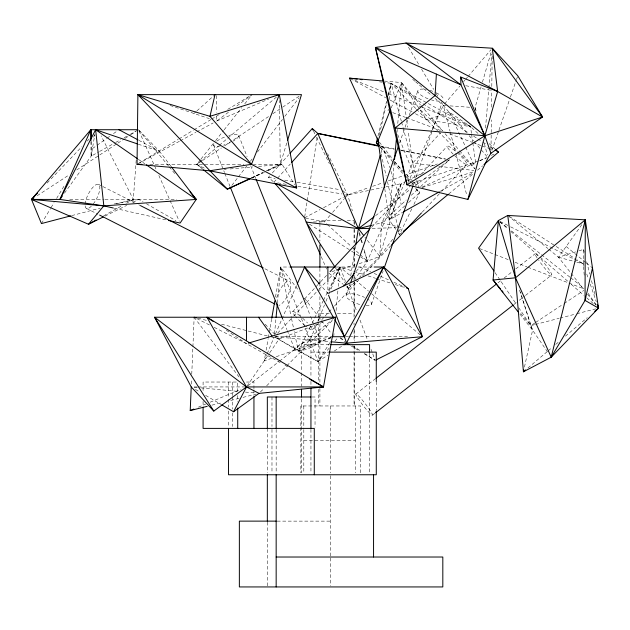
<?xml version="1.0" encoding="UTF-8"?>
<svg xmlns="http://www.w3.org/2000/svg" width="630" height="630" viewBox="0 0 630 630"><rect width="100%" height="100%" fill="white"/><g stroke="black" fill="none" stroke-linecap="round" stroke-linejoin="round"><path stroke-width="0.47" stroke-dasharray="3.15 2.36" d="M490.99 149.334L491.195 133.623M491.203 132.647L491.369 119.881M491.534 107.116L491.747 90.421M491.794 86.491L492.188 56.054M413.894 204.419L419.407 192.914L419.462 189.26M578.891 250.858L583.53 249.409L583.278 263.883L584.301 276.168M191.347 384.048L191.552 379.079M191.756 374.22L192.874 347.666M192.914 346.713L194.103 318.221M406.523 181.046L401.271 183.645L381.717 222.784L379.748 256.378L359.486 277.334M136.198 160.154L133.324 199.427L126.551 203.175M485.525 127.977L488.825 89.058M488.904 88.09L491.794 54.038M394.286 162.43L389.12 219.909L397.286 231.438M396.995 132.221L397.254 129.3M397.782 123.456L401.46 82.538L384.796 81.128M333.727 336.719L334.168 331.876M336.089 310.582L337.924 290.249M338.271 286.374L340.019 267.018L353.115 271.176M274.53 333.813L275.979 318.323M277.428 302.833L280.775 267.018L289.517 267.018M388.072 110.896L388.277 108.99M389.316 99.469L391.088 83.286L383.347 82.333M304.692 216.838L317.347 136.34M346.405 286.752L348.681 288.516L349.303 284.65M350.713 275.964L355.572 246.031M64.48 193.134L91.161 156.169L94.839 134.434M271.656 358.289L264.246 360.864L265.443 354.091M266.12 350.217L268.167 338.609M268.333 337.641L269.018 333.774M269.191 332.805L271.577 319.26M275.491 297.006L280.775 267.018L299.218 291.296M524.467 367.077L532.586 330.207L519.466 289.973M379.378 134.788L386.749 102.359M388.269 95.689L391.088 83.286L470.5 126.591L478.383 133.788M377.984 136.112L386.639 101.21M388.277 94.61L391.088 83.286L468.72 133.048M475.792 110.471L475.051 107.628L481.076 86.877M482.438 82.16L491.463 51.03M385.954 186.866L401.271 183.645L379.748 256.378L367.298 261.206L358.919 263.663M381.063 152.657L382.749 147.026L394.341 149.247M286.776 142.963L280.263 164.335L266.254 170.998M491.896 150.499L498.613 131.135M498.928 130.213L510.119 97.933M510.434 97.012L516.191 80.419M516.505 79.498L517.466 76.726M359.698 304.503A13.458 4.308 19.3 0 1 346.335 294.934L350.233 283.823M399.522 143.097L404.712 128.284M405.035 127.355L407.634 119.952M409.256 115.322L418.013 90.318M371.409 304.503L383.087 271.168M413.241 185.062L414.217 182.283M416.162 176.731L432.377 130.441M432.7 129.512L441.78 103.588M391.23 107.903L401.46 82.538L420.407 104.753M275.089 337.207L298.297 350.941L310.094 340.168L316.37 324.82M317.851 321.205L318.961 318.496M319.323 317.591L324.497 304.952M325.978 301.337L327.458 297.722M328.931 294.108L340.019 267.018L350.493 275.885M404.806 182.046L389.12 219.909L402.735 212.286M406.673 177.542L412.65 163.115L440.52 132.835M264.246 360.864L266.844 354.603M267.214 353.706L274.263 336.719M275.428 334.034L296.848 284.886M401.271 183.645L367.298 261.206L355.249 278.877M407.783 183.039L431.849 130.41M432.259 129.512L443.268 105.43L441.252 102.06M411.768 208.845L399.467 234.51L397.829 232.202M310.464 326.458L298.297 350.941L317.969 361.541L327.75 355.241M312.204 322.962L323.064 301.108M323.505 300.234L340.019 267.018L345.531 281.657M41.446 223.571L50.542 208.491M51.046 207.648L54.078 202.624M56.605 198.434L64.693 185.023M93.492 137.261L95.004 134.749M330.049 342.507L317.969 361.541L275.105 337.192M247.047 386.119L269.191 353.58M269.742 352.761L279.153 338.932L322.946 322.135M347.106 286.051L348.681 288.516L351.414 284.5M583.341 288.855L558.479 257.245L582.474 223.752M392.679 239.258L379.748 256.378L364.92 237.124M398.562 231.478L401.499 227.588L381.717 222.784L372.393 225.13M231.864 185.377L237.817 177.621M238.416 176.849L246.747 165.989M250.315 161.335L252.102 159.012M257.457 152.027L282.445 119.456M284.831 116.353L299.108 97.737M200.435 159.744L196.796 164.335L202.899 169.305M201.049 158.973L215.011 141.356M215.618 140.592L223.508 130.638M224.123 129.867L241.731 107.659M244.763 103.832L252.047 94.634L235.51 106.982M329.262 348.004L317.969 361.541L305.022 327.529M334.908 341.232L338.042 337.467M356.163 271.365L359.848 267.018L370.621 271.837M444.544 103.942L459.821 86.105M463.641 81.648L464.916 80.16M465.546 79.412L467.46 77.183M468.098 76.443L491.014 49.683M330.12 215.287L324.481 221.831L312.929 221.98M332.624 212.381L343.893 199.293M344.523 198.56L347.658 194.93L368.928 187.582M273.231 181.605L268.404 177.329L269.711 175.88M272.333 172.966L288.713 154.76M273.916 182.22L290.296 164.013M292.58 311.779L303.959 299.596M304.629 298.88L318.008 284.555M320.686 281.689L326.71 275.247M371.543 227.249L411.02 184.984M411.689 184.267L413.028 182.834M420.391 174.951L447.158 146.302M312.433 329.663L317.788 323.938M321.804 319.638L324.481 316.772M325.143 316.055L333.845 306.739M334.514 306.023L358.604 280.24M362.62 275.94L390.726 245.85M422.171 212.184L440.913 192.126M441.583 191.41L467.003 164.186M277.617 333.16L293.052 316.803M293.722 316.095L305.794 303.29M306.471 302.581L318.544 289.776M319.213 289.068L326.6 281.24M329.277 278.397L340.019 267.018L327.884 293.462L320.78 285.382M47.116 183.062L50.51 179.511M51.188 178.802L81.742 146.79M87.176 141.104L89.208 138.97M348.681 288.516L354.761 282.224M260.395 391.994L263.883 388.537M266.671 385.765L286.201 366.384M286.894 365.691L332.923 320.001M381.717 222.784L406.192 200.017M411.233 195.331L417.722 189.299M420.604 186.614L449.41 159.815L447.662 160.681M194.008 113.495L196.182 111.541M196.906 110.888L214.995 94.634M404.988 205.766L389.12 219.909L384.812 188.929M408.594 202.553L419.407 192.914L415.761 188.291M477.493 170.218L482.556 165.847M527.932 367.983L547.454 351.43M548.202 350.792L551.959 347.61M555.707 344.429L559.464 341.247M565.464 336.152L587.239 317.685M199.048 162.438L196.796 164.335L203.797 169.509M199.797 161.8L218.555 145.963M219.303 145.325L276.334 97.17M401.743 232.635L399.467 234.51L398.373 229.714M448.733 193.938L472.98 173.967M248.031 385.733L278.799 361.699M279.57 361.1L332.64 319.638M355.84 394.041L375.157 378.929M498.015 282.799L501.11 280.382M504.197 277.964L511.922 271.924M515.789 268.9L535.106 253.788M372.519 415.131L374.834 413.319M513.923 304.495L516.238 302.683M519.333 300.266L524.743 296.037M525.514 295.431L551.785 274.877M375.582 215.657L410.658 189.126M415.304 185.614L449.41 159.815M216.602 116.188L216.602 121.086L229.202 111.683M346.335 294.934L347.413 294.147A13.458 4.308 19.3 0 1 364.542 297.407M92.445 148.578L96.343 145.806M97.122 145.254L106.486 138.6M107.265 138.041L109.604 136.379M113.502 133.607L117.401 130.835M201.702 161.067L196.796 164.335L206.16 169.06M202.521 160.524L221.335 148.003M224.603 145.821L269.593 115.873M272.861 113.699L281.862 107.706M282.673 107.163L300.668 95.185M534.894 322.938L530.822 325.639L532.586 330.207L547.368 351.642M535.705 322.395L563.401 304.007M564.22 303.463L583.774 290.477M37.257 195.67L69.339 174.762M76.742 169.935L98.949 155.46M99.768 154.925L117.046 143.664M117.865 143.128L124.449 138.836M125.268 138.301L130.205 135.088M131.032 134.552L135.962 131.331M334.278 351.036L342.429 345.783M139.553 162.808L178.172 139.411M179.014 138.899L193.284 130.252M194.119 129.741L210.916 119.566M211.751 119.054L220.146 113.967M227.706 109.392L249.535 96.162M90.972 141.474L91.161 156.169L98.76 151.917M99.603 151.444L114.802 142.947M115.644 142.474L120.708 139.639M124.086 137.749L129.15 134.922M129.993 134.45L137.592 130.197M440.181 191.323L473.366 172.746M103.706 215.814L122.322 205.514M137.899 163.871L179.408 141.301M180.274 140.829L195.843 132.363M196.71 131.898L213.137 122.96M304.542 217.807L320.064 209.57M323.513 207.743L343.342 197.214M344.208 196.757L347.658 194.93L382.119 187.669M407.397 180.613L424.029 172.376M104.966 216.114L126.669 205.419M132.749 202.419L138.821 199.427L143.034 201.836M251.378 178.077L262.757 172.667M329.655 292.619L327.884 293.462L327.884 282.689M251.15 177.991L262.615 172.612M266.151 170.958L280.263 164.335L279.413 100.524M422.139 187.126L476.272 162.288M479.816 160.658L486.919 157.398M491.353 155.366L494.014 154.137M252.055 177.951L264.427 172.344M267.955 170.746L282.09 164.335L294.667 184.716M216.602 121.086L268.577 99.17M198.403 407.137L205.656 404.09M210.2 402.184L241.054 389.222M331.002 337.814L298.297 350.941L294.115 330.915M471.453 133.324L470.5 126.591L449.3 112.116L426.943 119.952L413.178 112.518M276.294 356.675L330.947 337.68M372.629 186.307L382.804 182.794M388.356 180.881L437.385 163.965M412.563 182.96L478.769 160.926M479.698 160.619L486.226 158.445M548.635 249.133L558.479 257.245L577.962 251.15M422.289 187.488L473.957 171.706M331.923 271.585L355.194 264.757M71.757 215.602L100.17 208.136M116.274 203.907L133.324 199.427L101.123 135.82M534.579 324.67L530.822 325.639L519.679 312.181M535.524 324.426L559.023 318.347M559.96 318.103L575.938 313.968M576.883 313.732L595.681 308.865M310.047 340.184L313.142 339.397A13.458 3.67 -21.7 0 1 317.843 343.405A13.458 3.67 -21.7 0 1 299.061 350.941L296.919 350.941A13.458 3.67 -21.7 0 1 297.069 346.524A13.458 3.67 -21.7 0 1 310.047 340.184L330.892 337.129M211.9 405.153L222.256 402.562M230.737 400.444L239.219 398.325M242.983 397.38L256.174 394.089M114.235 203.955L138.821 199.427M224.272 169.478L226.225 169.297M230.147 168.95L252.693 166.95M258.568 166.43L282.09 164.335L253.394 164.335M372.109 228.32L396.601 227.706M149.767 164.335L203.671 164.335M204.648 164.335L243.928 164.335M69.686 199.427L103.95 199.427M104.927 199.427L176.778 199.427M341.208 220.5L319.906 220.5L319.906 222.453M347.287 220.5L353.792 220.5M336.081 267.018L354.178 267.018M357.958 267.018L373.157 267.018M365.967 305.692L368.479 305.692A13.458 4.308 19.3 0 0 367.314 298.927M329.214 313.236L318.504 313.236L318.504 321.04M337.381 313.236L354.052 313.236M275.239 336.719L330.805 336.719M345.563 336.719L348.516 336.719M349.5 336.719L407.547 336.719M329.207 344.642L301.486 344.642L301.486 371.787M310.944 352.123L328.301 352.123M246.495 382.032L253.945 382.032L253.945 388.797M194.135 386.938L197.04 386.938M198.009 386.938L244.558 386.938M311.976 396.987L315.039 396.987L315.039 427.124M303.81 440.362L355.281 440.362M277.161 521.128L330.758 521.128M446.158 105.627L443.268 105.43L435.07 98.422M450.009 105.895L470.24 107.297M275.239 336.806L329.907 341.68M194.127 387.214L199.938 387.765M200.907 387.859L237.699 391.356M245.44 392.088L256.095 393.104M434.991 165.808L412.65 163.115L408.201 131.079M438.882 166.273L473.862 170.494M379.481 81.853L382.378 82.215M268.404 177.329L275.105 178.487M284.681 180.141L296.171 182.117M297.132 182.283L340.224 189.717M277.751 182.881L287.327 184.527M297.856 186.346L341.909 193.938M345.736 194.599L347.658 194.93L352.359 210.798M465.775 85.735L490.888 90.279M401.105 150.546L445.552 159.075L400.42 149.995M380.252 145.947L394.656 148.838M305.487 217.996L324.481 221.831L326.623 223.8M380.835 146.625L382.749 147.026L389.694 167.525M114.313 208.231L165.792 219.839M197.922 318.197L207.372 320.607M221.539 324.23L267.821 336.042M271.601 337.003L279.153 338.932L276.499 336.129M558.479 257.245L575.93 261.915M576.844 262.167L583.278 263.883L584.231 266.655M354.052 271.475L364.345 274.743M368.085 275.932L375.567 278.31M376.504 278.61L390.537 283.067M395.215 284.555L405.507 287.823M170.1 105.454L209.373 118.653M138.277 144.191L159.603 151.421L170.832 166.131M392.671 112.612L405.547 117.416M406.468 117.763L441.425 130.812M449.702 133.906L471.776 142.144M472.697 142.49L480.974 145.577M481.895 145.924L487.415 147.987M488.337 148.326L492.936 150.042M479.477 248.535L508.694 259.812M515.088 262.277L526.956 266.852M527.869 267.207L568.047 282.705M568.961 283.059L583.569 288.69M354.958 80.333L384.072 91.988M388.623 93.815L421.376 106.927M422.281 107.289L470.5 126.591L426.943 119.952L419.627 109.21L442.512 130.67L421.037 105.493M374.204 273.444L376.897 274.649M380.488 276.255L389.466 280.279M393.955 282.287L404.72 287.107M196.765 318.559L209.853 325.167M214.216 327.372L246.495 343.681L280.72 362.904M98.485 184.338L101.989 186.11M102.871 186.559L134.411 202.561M138.797 204.782L140.545 205.671M264.97 268.797L289.509 281.248M86.475 208.42L97.87 214.2M500.118 221.476L509.741 226.383M510.615 226.832L583.278 263.883L576.71 259.67M138.852 140.34L159.603 151.421L138.435 129.725L156.46 170.108M350.359 78.616L385.639 97.658M389.939 99.981L412.311 112.053M284.996 365.305L288.422 367.235M146.404 203.766L175.88 220.65M195.457 389.419L199.694 391.899M205.616 395.38L220.862 404.31M350.721 345.689L360.006 351.249M364.219 353.776L375.189 360.352L372.771 353.95M473.673 136.222L476.981 138.34M477.808 138.868L481.934 141.514M482.761 142.049L486.888 144.695M490.195 146.814L493.495 148.932M509.41 216.492L555.369 245.983M556.188 246.511L575.891 259.15M309.495 224.185L350.784 250.63M351.611 251.157L359.864 256.449M360.691 256.977L367.298 261.206L363.738 248.189M340.294 337.767L344.35 340.397M352.469 345.649L361.392 351.422M364.636 353.524L375.189 360.352M226.304 330.191L246.495 343.681M138.293 159.28L144.727 163.737M328.954 273.262L343.366 284.406M499.905 221.799L507.607 227.887M511.458 230.934L540.729 254.079M541.493 254.685L569.992 277.216M570.764 277.83L583.86 288.178M566.173 246.503L585.719 262.442M586.475 263.057L592.491 267.963M340.098 337.893L345.082 341.988M507.764 215.444L547.88 248.511M354.981 279.689L368.448 291.091M371.44 293.627L420.068 334.814M412.697 79.309L414.934 81.215M415.682 81.853L418.659 84.404M419.407 85.042L432.085 95.87M499.834 221.87L507.938 228.95M510.883 231.525L539.595 256.63M540.335 257.276L568.315 281.744M571.26 284.319L583.774 295.257M586.719 297.832L594.082 304.274M342.83 190.654L347.658 194.93L329.317 157.154M489.132 143.601L494.873 148.838M327.332 224.453L351.595 246.771M352.312 247.425L359.447 253.984M360.163 254.646L367.298 261.206L363.699 249.07M415.761 108.502L391.088 83.286L401.318 121.149M416.446 109.203L437.7 130.914M438.385 131.615L457.663 151.318M458.262 151.932L474.729 168.753M265.198 324.237L275.83 335.436M380.386 146.995L391.844 159.114M394.537 161.965L402.625 170.525M406.673 174.801L416.776 185.496M380.142 147.144L392.813 161.91M393.443 162.642L402.94 173.722M407.374 178.888L410.54 182.574M415.611 188.48L419.407 192.914M466.625 132.733L443.268 105.43L449.985 131.064M469.153 135.686L473.571 140.852M474.201 141.593L486.833 156.35M445.048 133.647L459.01 150.011M459.64 150.759L474.87 168.612M138.435 129.725L168.596 166.092M169.226 166.848L175.502 174.423M379.291 142.057L393.884 160.548M394.49 161.319L402.389 171.336M406.641 176.731L411.508 182.897M412.115 183.669L413.327 185.204M587.585 294.257L596.074 305.054M519.821 313.984L532.586 330.207M304.573 298.344L317.662 315.575M318.26 316.355L331.349 333.585M194.15 317.236L239.439 377.535M588.129 293.304L596.319 305.014M419.076 108.399L401.46 82.538L406.578 119.424M495.062 272.648L516.521 304.447M518.718 307.708L530.822 325.639L520.388 291.871M335.57 268.01L345.012 282.775M408.484 47.274L419.068 64.977M421.588 69.19L433.692 89.413M436.212 93.626L438.228 96.996M327.616 153.633L328.892 156.272M313.567 131.182L314.85 133.82M316.551 137.332L329.348 163.69M449.3 112.116L474.689 166.391M158.862 175.494L169.683 199.726M170.076 200.623L179.29 221.264M321.245 256.701L326.655 269.128M397.68 134.584L418.737 186.527M301.045 317.591L280.775 267.018L291.328 317.559M301.408 318.496L304.66 326.623M238.731 135.568L247.078 156.579M250.709 165.714L255.788 178.503M306.235 305.471L310.228 315.52M310.59 316.433L313.126 322.828M313.488 323.741L320.024 340.184M213.601 145.128L224.493 172.533M224.855 173.447L229.934 186.236M282.193 317.772L286.91 329.648M287.272 330.561L294.895 349.745M347.256 286.233L356.564 310.936M360.014 320.087L367.605 340.224M371.046 349.374L372.432 353.036M475.051 107.628L476.642 112.195M586.766 274.026L588.349 278.633M590.255 284.169L596.279 301.683M390.954 171.25L399.798 197.34L401.152 204.711M358.998 233.202L360.659 238.802M360.935 239.739L362.321 244.401M359.415 232.375L361.195 238.888M361.447 239.817L362.723 244.464M401.57 122.094L416.406 176.991M417.43 180.779L418.966 186.456M450.23 132.016L466.885 195.623M484.399 143.616L487.352 154.98M583.53 249.409L584.254 252.252M586.672 261.718L589.806 274.034M591.499 280.665L595.358 295.824M381.134 153.94L386.151 176.006M387.466 181.755L398.152 228.753M291.525 318.512L293.911 329.955M471.594 134.292L472.681 141.986M472.823 142.947L475.815 164.107M406.712 120.401L407.657 127.197M376.275 381.552L376.275 410.004M369.574 353.099L369.574 472.799M360.675 472.799L360.675 405.964L300.849 405.964L300.849 426.605M355.281 405.964L355.281 472.799M354.399 221.484L354.399 225.406M354.399 229.336L354.399 242.093M354.399 246.999L354.399 266.624M354.399 275.452L354.399 278.397M354.399 282.319L354.399 315.685M354.399 329.427L354.399 341.2M354.399 346.106L354.399 351.012M354.399 351.997L354.399 405.964M354.052 220.5L354.052 225.382M354.052 229.288L354.052 242.952M354.052 247.834L354.052 269.309M354.052 277.113L354.052 280.043M354.052 281.019L354.052 317.134M354.052 322.993L354.052 324.946M354.052 330.805L354.052 340.562M354.052 345.445L354.052 405.964M330.758 405.964L330.758 472.799M330.758 475.729L330.758 556.054M330.758 557.991L330.758 585.971M319.906 223.43L319.906 240.999M319.906 268.333L319.906 281.996M319.906 282.972L319.906 290.784M319.906 296.635L319.906 320.064M319.906 323.97L319.906 383.512M319.906 388.395L319.906 405.964M318.504 322.017L318.504 382.536M318.504 389.371L318.504 405.964M310.944 344.642L310.944 377.48M310.944 381.386L310.944 386.261M310.944 429.361L310.944 472.831M303.81 405.964L303.81 428.573M303.81 429.55L303.81 472.799M301.486 372.755L301.486 386.324M301.486 398.932L301.486 472.823M300.849 427.589L300.849 472.799M276.161 429.361L276.161 472.831M271.979 396.987L271.979 426.439M271.979 429.361L271.979 472.831M267.333 428.4L267.333 472.831M267.333 522.112L267.333 585.955M253.945 389.757L253.945 395.553M237.723 391.695L237.723 382.032L203.088 382.032L203.088 391.695M237.723 395.553L237.723 401.349M232.651 382.032L232.651 395.553M232.651 396.522L232.651 409.083M232.651 412.941L232.651 426.463M228.517 382.032L228.517 398.451M228.517 399.42L228.517 407.145M228.517 411.012L228.517 426.463M216.602 95.618L216.602 112.266M203.088 401.349L203.088 406.185M91.161 141.474L91.161 156.169M540.879 259.009A13.458 1.386 52 0 1 551.722 274.94A13.458 1.386 52 0 1 538.689 260.261M537.075 257.851A13.458 1.386 52 0 1 538.028 255.89M228.753 135.568A13.458 3.67 -21.7 0 1 238.534 135.127A13.458 3.67 -21.7 0 1 233.045 141.136M230.084 142.656A13.458 3.67 -21.7 0 1 223.579 145.128M220.484 145.916A13.458 3.67 -21.7 0 1 214.948 142.656M216.799 141.136A13.458 3.67 -21.7 0 1 225.485 136.678M93.24 204.049A13.458 4.741 -63.1 0 0 99.8 189.205L99.855 186.897A13.458 4.741 -63.1 0 0 94.602 185.661A13.458 4.741 -63.1 0 0 86.727 197.655L85.719 200.749A13.458 4.741 -63.1 0 0 85.16 203.553M91.311 206.238A13.458 4.741 -63.1 0 1 85.105 205.86M276.735 297.667A13.458 4.741 -63.1 0 1 287.107 281.571A13.458 4.741 -63.1 0 1 289.642 290.958A13.458 4.741 -63.1 0 1 278.83 305.416M310.173 325.938A13.458 1.945 43 0 1 305.597 326.001M304.975 325.489A13.458 1.945 43 0 1 295.88 316.732M295.415 316.197A13.458 1.945 43 0 1 300.037 315.953M302.613 318.182A13.458 1.945 43 0 1 307.558 322.993M457.183 152.704A13.458 1.945 43 0 1 466.909 164.446A13.458 1.945 43 0 1 454.411 155.382M453.19 154.169A13.458 1.945 43 0 1 447.308 146.002A13.458 1.945 43 0 1 456.537 152.129M439.378 101.123A13.458 4.308 19.3 0 1 431.369 99.886M428.038 98.768A13.458 4.308 19.3 0 1 417.784 91.437A13.458 4.308 19.3 0 1 426.447 89.531M429.723 90.318A13.458 4.308 19.3 0 1 435.456 92.437M436.212 92.799A13.458 4.308 19.3 0 1 443.079 99.886M357.801 398.113A13.458 1.386 52 0 0 372.054 415.131A13.458 1.386 52 0 0 362.667 400.515A13.458 1.386 52 0 0 357.801 398.113"/><path stroke-width="0.94" d="M493.967 271.018L478.564 248.189L498.362 220.579L493.07 280.011L515.505 277.806L585.286 219.831L585.042 300.408L551.203 357.202L523.428 371.802L515.505 277.806L507.764 215.444L585.286 219.831L598.5 308.133L551.203 357.202L515.505 277.806L498.362 220.579L507.764 215.444M250.291 178.755L227.328 189.165L137.907 94.634L209.963 116.329L279.334 94.634L296.683 187.976L209.57 170.777L137.033 164.335L137.907 94.634L301.486 94.634L287.627 140.175M207.191 406.334L190.228 410.571L191.221 386.938L154.571 317.236L335.719 317.236L323.505 386.938L259.001 393.38L233.565 411.76L221.713 404.806M436.393 74.127L435.07 95.579L395.089 128.024L406.964 184.826L467.885 199.427L488.092 157.823L490.943 153.263L542.58 117.015L517.781 75.805L492.282 48.203L405.964 43.06L375.409 47.447L406.964 184.826L484.864 135.757L542.58 117.015L492.282 48.203L497.645 91.507L484.864 135.757L467.885 199.427M394.545 159.5L396.553 137.096M276.074 317.355L277.334 303.802M355.73 245.07L358.391 228.659L380.229 155.468M271.743 318.292L274.814 300.88M523.845 369.912L523.428 371.802L525.68 369.897M592.491 267.963L585.042 300.408L598.5 308.133L594.744 311.322M214.995 94.634L209.963 116.329L251.48 164.335L296.683 187.976L295.675 186.346M377.512 138.001L376.346 142.719L378.874 145.664M551.203 357.202L585.286 219.831M350.878 281.972L398.554 145.876M384.056 268.388L412.918 185.992M211.53 170.604L209.57 170.777L251.48 164.335L279.334 94.634M379.039 145.569L376.346 142.719L378.079 140.514L390.135 110.62M297.234 283.996L304.636 267.018L319.489 283.909M70.812 215.854L41.446 223.571L31.5 199.427L59.945 199.427L90.822 129.725L137.474 129.725M113.361 208.018L103.832 205.868L59.945 199.427L95.634 129.725L137.348 143.876M233.565 411.76L246.495 386.938L206.923 317.236L323.505 386.938L246.495 386.938L213.791 411.083L191.221 386.938M349.036 344.681L346.508 343.161L344.46 336.719L383.607 267.018L408.311 288.713L422.313 336.719L376.063 359.919M171.423 166.903L196.245 199.427L180.093 223.059L168.651 220.484M59.945 199.427L62.212 196.276M343.878 285.87L354.32 273.546M103.233 216.972L88.476 224.248L31.5 199.427L90.822 129.725L90.964 140.498M290.02 153.303L312.291 128.544L317.811 133.434L358.391 228.659L363.731 235.589M291.603 162.556L317.811 133.434L379.291 145.758M318.678 283.839L320.016 282.405M330.057 271.664L369.534 229.399M391.395 245.133L421.502 212.901M189.961 191.851L196.245 199.427L103.832 205.868L31.5 199.427L37.611 193.024M483.998 164.595L498.456 152.106L495.59 149.491M403.255 231.391L447.969 194.56M375.929 378.323L496.472 284.012M375.606 412.713L513.151 305.101M274.554 182.96L304.542 217.807L306.196 222.075L358.391 228.659L374.023 216.838M31.5 199.427L33.965 197.812M344.059 344.736L346.508 343.161L422.313 336.719L383.607 267.018L374.102 267.018M403.586 211.814L439.33 191.803M96.091 220.035L88.476 224.248L103.832 205.868L95.634 129.725L137.482 158.721M229.485 188.48L231.241 187.653M330.545 292.202L383.607 267.018L346.508 343.161L330.884 341.767M250.268 178.408L227.328 189.165L203.663 169.927M190.228 410.571L193.859 409.043M333.892 317.937L335.719 317.236L248.322 343.137M276.507 183.637L358.391 228.659L371.456 225.367M358.391 228.659L370.149 228.367M137.033 164.335L141.931 164.335M290.32 267.018L335.16 267.018M331.782 336.719L344.46 336.719L328.569 295.265M330.844 344.642L369.574 344.642L369.574 352.123M328.884 352.123L376.275 352.123L376.275 381.552M310.944 396.987L267.333 396.987L267.333 428.4M276.161 521.128L239.361 521.128L239.361 586.94L442.819 586.94L442.819 557.022L276.161 557.022M378.953 144.349L378.079 140.514L349.5 78.151L383.812 81.042M542.58 117.015L497.645 91.507L460.672 77.025L484.864 135.757L395.089 128.024L375.409 47.447L460.947 84.861L484.864 135.757L490.943 153.263M349.5 78.151L357.234 79.104M360.139 79.467L362.069 79.703M317.811 133.434L378.929 146.223M194.15 317.236L196.04 317.717M406.515 287.91L408.311 288.713M140.545 205.671L263.222 267.907M99.619 215.09L274.869 304.007M259.001 393.38L246.495 386.938L154.571 317.236L213.791 411.083M497.645 91.507L405.964 43.06L460.947 84.861L460.672 77.025M118.96 129.725L137.986 139.876M309.81 379.244L323.505 386.938M137.907 94.634L251.48 164.335M495.148 149.987L498.456 152.106M206.923 317.236L213.381 321.552M146.341 164.855L196.245 199.427M375.409 47.447L484.864 135.757M500.496 288.989L493.07 280.011L518.6 312.441M501.74 290.485L502.976 291.981M258.552 317.236L272.105 336.089M335.042 267.183L306.196 222.075L320.473 254.922M304.636 267.018L333.774 318.016M334.743 319.717L344.46 336.719M312.291 128.544L313.142 130.3M256.15 179.416L305.873 304.558M230.296 187.149L281.83 316.858M597.547 305.369L598.5 308.133L597.531 304.345M378.079 140.514L384.678 187.96M376.275 410.988L376.275 474.76L228.517 474.76L228.517 428.4M373.558 474.76L373.558 557.022M327.884 267.018L327.884 281.712M319.906 244.905L319.906 267.356M314.283 474.76L314.283 428.4L203.088 428.4L203.088 407.145M310.944 388.214L310.944 428.4M301.486 389.238L301.486 396.987M276.161 396.987L276.161 428.4M276.161 474.76L276.161 586.94M267.333 474.76L267.333 521.128M253.945 396.522L253.945 428.4M246.495 317.236L246.495 340.743M237.723 408.114L237.723 428.4M91.161 129.725L91.161 138.537"/></g></svg>
